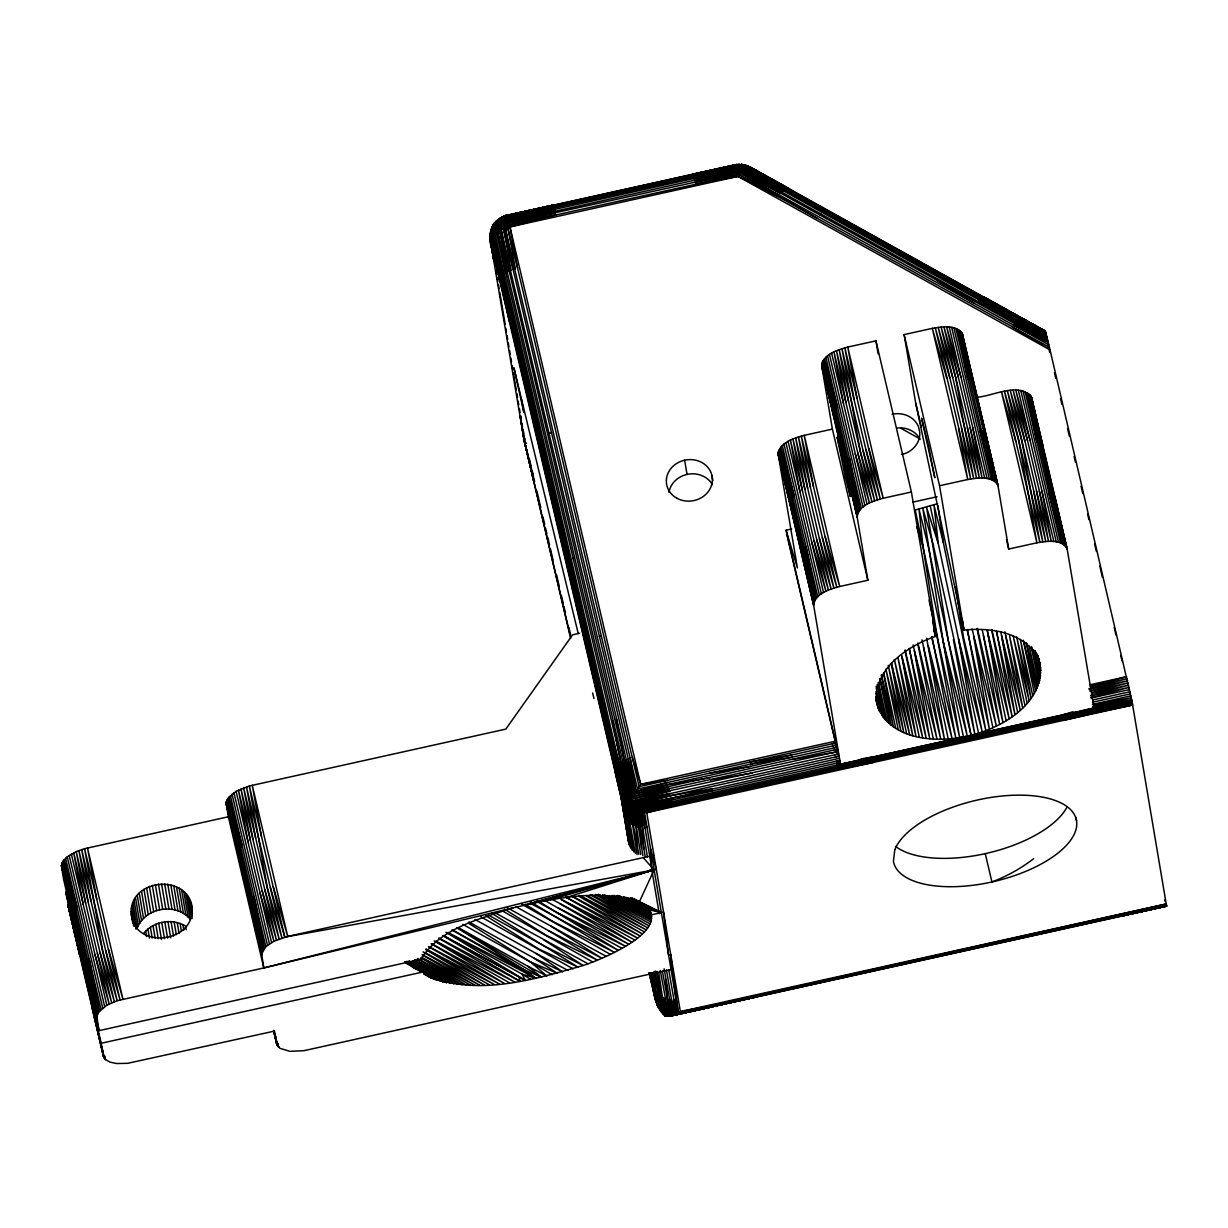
<?xml version="1.0" encoding="UTF-8"?>
<svg xmlns="http://www.w3.org/2000/svg" width="1228" height="1228" viewBox="0 0 1228 1228"><rect width="100%" height="100%" fill="white"/><g stroke="black" fill="none" stroke-linecap="round" stroke-linejoin="round"><path stroke-width="1.5" d="M614.691 770.156L621.568 799.367L633.372 806.827L836.161 761.191L839.676 760.685L840.505 764.246L963.473 736.938C999.592 730.491 1049.572 702.37 1038.781 658.929M630.117 846.952L622.135 800.211L490.586 239.015L491.185 230.296L491.845 228.193L493.349 227.594L503.526 228.853L635.935 791.569L629.365 803.757L637.117 854.565M837.02 747.284L635.935 791.569L640.709 784.308L509.528 225.016L504.37 221.454L497.985 220.257L492.489 227.855L490.448 241.087L524.064 440.008L570.667 638.483M491.845 228.193L490.049 235.484L490.448 241.087L621.568 799.367L629.319 845.156M650.686 973.083C653.618 987.496 653.004 1005.502 665.254 1016.078L668.769 1016.277L711.165 1007.021L1166.585 906.157L1131.986 701.173L1049.433 347.355L778.122 196.603L738.013 176.418L509.973 226.934C505.322 226.382 494.055 219.137 492.919 227.241L491.983 227.978C493.318 218.062 505.445 222.099 509.973 226.934L517.587 268.18L639.082 786.672L836.022 742.955M503.28 216.65L734.973 164.798L742.173 165.135L735.096 165.043L505.046 215.806L497.325 220.288L494.147 225.507M634.937 899.51C685.761 924.53 604.253 958.746 583.085 965.5C533.106 979.867 474.775 997.382 424.934 974.51M570.283 635.674L524.064 440.008L520.242 416.277L523.88 438.995L533.873 481.637L524.064 440.008L523.235 430.307M1045.366 332.681L1045.197 331.053L984.887 297.805M534.656 481.606L524.356 440.975L524.402 437.736L525.093 439.302M191.691 906.571C196.956 942.567 134.727 950.733 131.304 914.2C128.111 877.59 191.169 872.755 192.305 910.178M1048.835 344.899L1046.241 334.43L746.332 167.699L737.675 166.471L554.166 207.363L507.978 218.753L503.127 222.851L499.627 230.542L497.601 231.555C481.959 229.083 494.608 252.676 493.487 259.2L489.987 237.065C488.13 224.632 503.388 231.877 509.973 226.934L556.054 214.915L739.256 174.729L779.396 194.991L1013.407 325.113L1048.835 344.899L1049.433 347.355M632.359 850.405L623.87 801.715L615.888 766.871L491.63 236.835L494.224 225.553L501.27 217.602L504.601 217.924L508.315 220.073L509.267 224.171L506.75 227.717C501.807 226.013 490.847 222.084 491.062 231.017L490.11 235.024L493.149 253.244L489.957 237.296L491.123 236.728L502.006 276.546L616.748 765.735L625.006 802.345L633.755 851.848M631.131 848.732L622.918 800.994L490.985 237.94C494.347 229.467 496.066 217.893 506.949 215.314L553.429 205.015L504.125 216.113L553.536 205.245M553.705 205.736L507.057 215.56C500.088 218.461 494.423 225.86 494.316 233.873L493.549 234.625L617.822 764.63L626.311 802.912L635.352 853.214M740.008 165.074L738.289 164.905L736.723 171.045L738.013 176.418L1050.032 349.919L1012.133 326.725M493.994 224.785L494.976 222.59M513.12 907.814C480.486 918.759 439.992 927.892 420.989 959.314L99.054 1030.63L96.858 1016.646L98.486 1012.332L106.805 1005.21L117.151 1000.713L263.82 967.94L513.12 907.814C554.549 898.328 600.385 887.798 641.584 903.209M741.574 164.368L739.747 166.532L737.567 174.499L695.063 182.189L507.578 223.112L504.14 228.577M490.049 235.484C498.844 233.642 496.879 218.63 507.425 216.727L735.465 166.21L736.693 164.445L737.859 165.243M554.166 207.363L507.686 217.648L501.561 222.345L497.601 231.555L505.813 273.261M523.727 438.012L534.364 482.558M746.532 166.64C742.541 160.561 739.67 171.429 739.256 174.729L738.013 176.418L695.509 184.031M490.786 230.664L490.647 231.601M491.062 231.017L492.704 226.198M185.858 893.846L190.125 919.112C175.896 902.166 144.827 907.523 137.152 928.307L132.885 903.04M639.251 902.089L634.308 899.326L639.251 902.089L654.11 869.9L656.351 869.516L650.548 848.824L644.5 812.122L633.372 806.827L640.694 854.488M748.481 167.361L750.431 167.653L745.335 165.396L739.256 174.729L778.122 196.603M497.094 220.549L495.575 223.88M492.014 227.287L493.748 224.325M491.983 227.978L492.904 226.32M538.754 441.85L539.399 440.729M501.899 218.369L502.544 217.402L500.702 218.154M492.996 225.538C491.86 222.529 512.705 210.679 504.447 216.88L506.918 215.959L505.245 216.113M1038.182 658.853L1035.925 654.447L1036.585 653.664L1040.254 665.852M494.47 223.174L496.373 221.009M497.325 220.288L501.27 217.602M743.124 164.844L747.468 166.179L787.255 188.513L748.159 165.995L741.927 171.06L736.907 170.37L734.912 164.782L739.655 164.567M143.676 933.357C153.439 921.23 172.273 917.961 185.551 926.081L186.165 929.688M501.392 217.417L736.063 165.089M819.659 215.207L820.887 213.902M568.932 561.902L570.007 560.797M579.647 633.249L572.601 634.815L505.813 729.11L249.33 785.997L236.114 791.354L227.794 798.476L226.167 802.79L228.362 816.774L84.578 848.701L76.228 851.618L67.279 856.806L63.042 861.181L61.4 865.494L63.61 879.478L99.054 1030.63M937.578 503.68L915.213 510.019L963.473 736.938C933.034 742.894 888.274 739.041 877.114 704.488C871.68 669.935 907.139 645.974 935.782 636.319L911.391 491.998L875.948 340.847L847.765 347.079C837.941 349.903 822.944 353.91 821.732 365.959L832.4 429.109L867.858 580.261L839.691 586.493C829.852 589.317 814.855 593.324 813.657 605.373L840.505 764.246M265.801 946.681L261.61 953.956L263.82 967.94L654.11 869.9L643.242 857.635L287.72 936.427L273.921 941.247L265.801 946.681L230.357 795.529M832.4 429.109L804.233 435.341C794.409 438.166 779.412 442.172 778.199 454.222L797.402 567.889L786.089 530.204L791.676 528.961M911.391 491.998L883.224 498.23C873.384 501.055 858.387 505.061 857.19 517.111L867.858 580.261M490.141 239.383L490.11 237.111L509.513 321.721M495.82 221.639L500.579 218.722L508.684 221.562L738.611 170.431M507.578 223.112L508.76 222.053M505.736 220.226L737.138 168.881L744.137 169.357L784.231 190.14M656.857 971.333L661.063 996.246L665.254 1016.078L665.898 1015.556M608.259 723.86L619.096 763.524L632.036 824.433L628.552 803.572L494.807 233.55L497.601 231.555L631.699 798.998L838.509 754.007M496.603 222.145L498.092 221.086M659.252 913.816L651.577 868.426L650.548 848.824L678.424 1012.9L680.358 1011.596L1166.324 903.946L678.424 1012.9L670.626 1016.032L668.769 1016.277L660.296 970.504M572.755 558.633L574.397 557.604M740.284 170.661L1014.666 323.655L1047.76 340.417L781.883 192.213L741.743 171.736L695.063 182.189M499.596 218.415L503.112 216.588M1023.891 319.495L749.755 166.808L746.332 167.699L742.28 165.933L735.25 165.519M651.531 866.876L642.229 811.386L837.527 768.068L872.893 761.437L1063.064 719.316L1132.707 705.025L646.742 812.675L644.5 812.122L872.893 761.437L877.621 759.058L963.796 741.313L963.55 740.008L1132.277 702.646L1062.542 716.553L639.957 810.465L647.432 857.159M743.232 168.374L1017.106 321.214L1046.824 336.672L745.258 168.436L737.399 167.576L505.875 218.446M549.453 433.438L551.495 432.624M599.31 636.457L601.444 635.72M566.354 897.53L651.93 870.422L523.742 905.113M735.096 165.043L739.302 164.306M1072.98 711.733L1062.22 714.972L637.7 809.405L645.084 856.223M505.199 216.619L507.21 216.036L507.978 218.753M1063.248 720.406L1132.508 703.936L1086.519 712.915L1063.064 719.316L1062.542 716.553L1085.905 709.784L1131.663 699.53L1092.92 706.622M550.558 899.725L651.93 870.422L529.099 903.869M836.514 745.089L667.909 782.42L635.935 791.569L630.117 758.014L504.785 227.057M837.956 751.536L633.034 796.542L499.627 230.542L498.031 229.529M834.794 754.821L838.448 753.762M835.286 757.031L838.924 755.987M500.349 227.809L634.446 794.055L837.465 749.295M833.305 748.098L836.959 747.054M1062.819 718.027L1086.243 711.426L1131.986 701.173L1062.22 714.972L1062.542 716.553M832.814 745.887L836.468 744.874M539.844 901.644L651.93 870.422L534.472 902.718M832.323 743.754L835.976 742.74M1091.047 697.688L1129.1 687.373L1090.633 695.815M668.907 786.856L633.034 796.542L625.942 759.579M1091.861 692.73L1128.118 682.952L1091.462 690.934M1090.556 695.462L1128.609 685.163L1091.968 693.175M1089.558 690.996L1127.626 680.788L1089.129 689.138M1089.052 688.801L1127.15 678.685L1090.479 686.621M669.413 789.113L631.699 798.998L616.379 718.81M1090.387 686.206L1126.675 676.659L1090.111 684.748M508.3 225.246L555.609 213.073M672.867 805.89L646.742 812.675L680.358 1011.596L711.089 1005.625M643.242 857.635L653.941 855.302M505.046 215.806L506.949 215.314M509.098 223.22L555.209 211.385M669.889 791.339L630.486 801.408L495.989 231.585M508.684 221.562L554.826 209.85M554.473 208.514L508.315 220.073L504.785 223.511L501.531 229.667L509.267 271.281M638.79 854.243L629.365 803.757L670.365 793.549L839.016 756.202M712.486 788.591L670.826 795.683L631.315 805.353L633.924 825.492L630.332 804.57L839 758.413M840.259 762.312L635.505 808.193L642.889 855.716M918.222 750.738L872.893 761.437L872.064 757.047L860.843 758.965M668.753 970.074L676.474 1013.99L1166.462 904.836L1120.918 914.829M538.555 209.205L551.541 206.15M665.254 1016.078L670.703 1014.819L665.254 1016.078L658.822 972.837M692.991 174.361L736.355 164.644M616.456 895.826L651.7 914.768L663.55 912.143L668.523 955.154L670.749 954.77L675.999 999.408L676.474 1013.99M668.799 1015.863L677.948 1013.791L668.799 1015.894M681.617 1012.962L688.923 1011.304M692.592 1010.46L699.914 1008.802M756.586 996.706L672.545 1015.571L664.102 968.769M837.527 768.068L963.55 740.008M1121.057 916.241L1166.6 905.942L668.769 1016.277L666.006 980.021M836.161 761.191L839.86 760.378M1092.874 706.346L1131.31 697.75L1093.242 704.626M703.828 172.38L711.15 170.738M714.819 169.924L722.141 168.297M725.794 167.484L733.116 165.857L692.807 174.345M1035.925 654.447L1035.143 650.748L1035.925 654.447C1020.606 631.438 989.384 627.508 963.965 630.087L915.704 403.152L904.115 334.599L932.282 328.367C941.922 326.848 957.456 323.992 962.583 334.753L998.042 485.904L1008.71 549.054L1036.892 542.807C1046.517 541.287 1062.051 538.447 1067.193 549.192L1094.041 708.08L971.056 735.265L948.292 640.617L928.03 545.339L919.02 509.236L922.965 546.491L938.177 643.011L955.845 738.166L931.607 636.871M976.782 397.12C990.981 397.151 1020.698 380.342 1031.735 398.041L1043.232 447.284M845.156 476.587L850.313 496.526L843.989 464.46L837.112 437.107L845.156 476.587L848.794 475.789M962.598 620.831L963.965 630.087L939.558 485.751L967.741 479.519C977.365 477.953 991.057 475.528 997.658 484.615L961.524 332.266L996 482.297L959.283 330.148L969.644 379.698L993.206 480.424L979.637 429.309L955.952 328.521M912.849 502.114L937.087 496.741M632.328 757.384L640.709 784.308L835.362 741.19L786.089 530.204M1092.736 699.991L1130.052 691.732M1093.12 702.109L1130.497 693.835M1092.475 704.411L1130.911 695.846M673.159 968.969L303.976 1050.677L289.962 1051.352L279.923 1048.313L277.006 1044.997L274.489 1031.075L127.727 1063.31L116.66 1063.54L109.952 1062.128L105.362 1059.488L103.321 1055.896L101.187 1043.263L423.123 971.947L429.861 977.258M714.635 1005.486L722.125 1003.829M725.855 1002.984L733.346 1001.327M737.092 1000.498L770.77 993.038M813.811 983.505L821.302 981.847M825.047 981.019L832.523 979.361M853.122 974.802L860.598 973.144M864.343 972.315L871.834 970.657M875.564 969.828L883.055 968.171M886.8 967.342L920.478 959.882M974.756 947.847L982.231 946.189M985.977 945.36L993.467 943.703M997.213 942.874L1004.688 941.216M1008.434 940.387L1032.763 934.999M1036.509 934.17L1044 932.512M1047.73 931.684L1064.584 927.954M662.399 971.164L670.626 1016.032L711.227 1007.037L672.545 1015.571L671.486 999.546L666.497 970.043M506.872 215.514L553.352 205.245L508.776 215.529L551.541 206.12M1091.124 698.041L1129.576 689.568M1121.01 915.535L1166.554 905.496L1029.847 934.999M667.971 1015.802L671.701 1014.973M1120.995 916.241L1166.585 906.157L1166.047 904.729M901.459 454.406L904.33 453.777A23.086 20.692 -9.6 0 0 919.741 432.164L918.529 426.899A23.086 20.692 -9.6 0 0 892.127 414.25M667.909 782.42L637.486 789.097L630.117 758.014M838.018 751.766L792.582 759.457M692.807 174.115L733.085 165.396M509.528 225.016L556.054 214.915M833.812 750.323L837.511 749.525M756.77 996.936L674.51 1014.896L671.486 999.546M1120.888 915.996L1166.523 906.141M681.663 1013.115L711.058 1006.791M696.291 1009.431L699.945 1008.649M756.77 996.706L674.51 1014.896L673.742 999.577M1135.347 912.435L1166.416 905.896M703.859 172.549L711.196 171.03M693.62 176.479L736.017 168.236L737.138 168.881M619.096 763.524L629.365 803.757L670.826 795.683M837.772 769.357L873.093 762.527M693.927 177.615L736.355 169.556M736.693 164.445L734.912 164.997L737.445 164.736M694.265 178.966L736.723 171.045L738.243 172.089M671.655 799.658L633.372 806.827L638.038 827.012M694.649 180.501L737.138 172.703L737.89 173.885L740.515 173.163L780.655 193.517M672.023 801.47L635.505 808.193L640.218 827.488L641.63 848.256M837.25 766.594L872.663 760.147L874.29 760.746M672.345 803.112L637.7 809.405L642.459 827.733L643.81 848.717M236.114 791.354L259.814 892.096L273.921 941.247L250.389 840.428L240.995 788.913L264.787 889.609L279.124 938.975L255.685 838.125L246.46 786.856L270.36 887.537L284.789 937.148L654.11 869.9L649.597 870.038M672.622 804.601L639.957 810.465L644.715 827.764M836.928 764.937L872.371 758.612M712.885 790.525L631.315 805.353L635.935 826.352L637.516 846.721M836.56 763.125L840.29 762.496M749.863 762.02L791.584 755.02M750.354 764.154L792.091 757.231M709.139 773.287L750.861 766.364M710.137 777.723L668.4 784.615L634.446 794.055L627.984 758.75M710.628 779.98L752.35 773.087M640.709 784.308L667.418 780.287M735.603 166.64L737.675 166.471M1046.241 334.43L1045.918 333.233L1020.345 318.973L747.315 167.161L744.383 166.455M738.611 164.475L741.881 164.629M506.028 215.714L507.21 216.036M741.236 164.337L743.815 164.675M740.883 164.537L744.091 164.936M740.515 164.982L748.236 166.839M632.174 898.006L661.339 912.573L649.735 909.917L628.015 897.837M743.493 164.644L746.256 165.473M744.321 165.427L746.424 165.949M735.726 167.131L737.399 167.576M630.087 898.343L648.584 908.428L661.339 912.573L633.94 899.234M747.468 166.179L788.084 188.406L749.755 166.808M745.703 165.197L1022.095 318.543L1045.442 331.606L1045.918 333.233M632.159 898.727L647.187 907.016L661.339 912.573M462.895 924.423L530.573 962.061L557.497 973.343L533.351 957.794L468.973 921.998M443.247 935.567L525.384 980.389L522.053 974.096L447.775 932.773M458.428 927.662L527.764 966.206L541.502 977.227L524.924 970.227L452.288 929.826M533.351 957.794L562.746 971.901L536.068 953.435L474.99 919.465M536.82 901.398L556.637 912.419L625.466 946.281L545.109 900.646M1013.407 325.113L1048.282 342.581L1014.666 323.655M551.602 899.08L631.913 942.152L561.242 899.449L637.516 938.008L565.801 897.238M506.35 216.957L507.686 217.648M742.602 169.633L783.096 191.092M558.326 907.999L628.782 944.225L559.861 903.67M527.764 966.206L546.859 975.999L530.573 962.061L468.267 923.057M579.723 895.504L646.081 929.811L586.616 896.118M507.287 907.722L548.563 930.67L601.812 958.239L550.758 926.05L516.098 906.771M436.001 941.247L514.747 982.078L438.734 938.33M426.07 949.137L494.101 984.349L428.572 946.696M448.066 932.528L536.129 978.363L522.053 974.096L530.757 979.422M421.465 957.38L474.898 985.132L422.217 954.954M565.832 897.115L640.003 935.936L571.665 896.118M412.746 960.741L457.798 984.365L414.895 959.943M1018.242 320.262L1046.425 335.121L1019.332 319.526L1046.072 333.801L982.262 296.961M598.282 894.245L650.871 921.967L602.748 894.813M406.361 963.074L423.123 971.947L404.687 961.693L423.123 971.947L406.314 962.721M587.03 895.58L647.632 927.8L590.269 894.69M428.726 946.496L499.167 983.92L431.274 943.841M422.386 954.709L479.534 985.086L423.046 951.853M536.068 953.435L567.95 970.396M438.933 938.069L520.058 981.279L519.183 977.795M415.018 959.697L461.835 984.702L418.901 959.621M406.729 962.491L443.369 982.093L406.913 961.509M776.725 182.834L785.168 187.377M604.667 894.905L651.454 920.094L608.858 895.749M571.895 895.903L642.259 933.879L579.002 896.256M406.913 961.34L446.7 982.799L408.863 960.987L450.216 983.413L412.593 961.186M1032.334 324.852L1029.095 323.01L1043.585 330.7M1020.345 318.973L1045.78 332.727L777.217 182.849M495.959 913.264L587.936 963.765M789.389 188.836L750.83 167.622L789.88 189.358M592.326 894.997L648.952 925.82L595.319 894.398M424.842 952.544L484.277 984.933L425.778 949.551M619.434 895.719L651.3 913.095L623.164 897.161M550.758 926.05L606.156 956.32M443.385 935.552L525.384 980.389L445.948 932.252M431.427 943.641L504.294 983.398L434.159 940.863M417.382 958.408L466.041 984.948L421.081 957.963M1043.554 330.639L1025.534 320.416L1045.442 331.606M611.544 896.21L651.776 918.268L612.235 895.427M537.219 900.385L556.637 912.419L621.967 948.338M406.437 963.397L437.321 980.42L406.514 962.691M413.207 967.679L416.507 969.491M424.734 974.019L434.62 979.453L424.719 973.85M851.94 224.663L855.302 226.52M858.648 228.362L868.703 233.919M872.049 235.761L882.103 241.302M892.157 246.843L902.212 252.4L892.188 246.797M983.797 296.946L1045.35 331.36M623.839 896.701L650.64 911.468L625.804 897.361M561.242 899.449L634.815 940.08M423.767 973.773L432.133 978.394L424.074 973.896M1022.801 318.635L1045.228 331.084L984.411 297.268M1029.079 322.918L1032.318 324.714M1035.542 326.494L1045.243 331.882M851.603 224.801L854.949 226.658M940.111 273.89L943.442 275.747M960.142 285.003L963.473 286.861M1028.603 322.979L1031.934 324.837M1041.958 330.393L1045.289 332.251L1035.572 326.694M630.593 898.251L633.94 900.109M617.53 895.365L620.846 897.207M597.345 894.613L650.026 923.87M579.386 895.872L644.286 931.837M1025.518 320.401L1045.181 331.345M790.233 190.094L805.276 198.46M810.28 201.254L813.627 203.111M816.973 204.969L826.997 210.556M830.343 212.413L840.366 217.985M843.713 219.843L847.059 221.7M850.405 223.557L868.795 233.781M872.126 235.653L882.164 241.225M907.231 255.163L915.351 259.691M918.605 261.487L921.86 263.299M925.114 265.11L946.235 276.853M959.513 284.236L949.551 278.695L959.436 284.236M969.475 289.777L979.422 295.319M982.753 297.161L992.7 302.702M996.031 304.544L999.346 306.386M1002.662 308.228L1012.624 313.769M1015.94 315.611L1024.244 320.232M751.198 168.328L760.946 173.762M764.2 175.589L773.962 181.023M901.152 428.418L919.526 438.626M613.939 895.396L651.868 916.487M530.051 903.148L618.267 950.365L556.637 912.419M521.486 904.023L610.362 954.371M501.669 910.501L592.694 961.969M488.498 915.075L541.318 944.455L583.085 965.5L543.835 939.88M480.946 916.84L573.077 968.831M412.654 960.956L453.915 983.935M406.775 962.691L440.253 981.295M1045.642 332.297L1021.266 318.651L1045.535 331.913L1022.095 318.543M969.352 289.777L979.253 295.319M982.553 297.161L985.854 299.003M989.154 300.86L992.47 302.702M995.77 304.544L999.07 306.401M1002.37 308.243L1012.271 313.785M1015.571 315.627L1018.887 317.469M1028.788 323.01L1032.088 324.852M1035.388 326.709L1045.289 332.251M742.955 170.462L781.883 192.213M634.016 899.218L645.544 905.665M633.924 899.587L647.187 907.016M630.271 898.205L648.584 908.428M425.932 949.336L489.143 984.687M421.265 957.656L470.401 985.086M1023.4 318.958L1045.166 331.176M618.651 896.179L651.7 914.768M435.986 941.584L509.497 982.784M411.518 966.405L414.818 968.263M418.119 970.135L421.419 971.993M452.226 930.072L536.129 978.363L524.924 970.227L456.57 927.6M530.573 962.061L552.186 974.71M458.244 928.107L541.502 977.227M443.154 935.859L520.058 981.279M979.253 298.573L1047.269 338.452L1015.894 322.35L978.102 299.525M548.563 930.67L597.315 960.127L546.245 935.291L504.478 909.104M936.657 280.276L974.403 303.423M817.127 218.292L739.747 172.288M530.573 901.843L614.399 952.375L552.846 921.46L525.43 904.376M491.645 913.279L578.127 967.188L538.739 948.983L485.904 915.812M743.83 167.315L745.258 168.436M525.599 442.709L526.551 443.461M71.654 918.252L65.744 892.111L101.187 1043.263M490.509 236.927L501.147 277.666L510.08 319.556M978.056 405.9L978.409 406.821M524.279 439.256L524.863 441.88L523.88 438.995M933.894 630.977L935.782 636.319L932.589 621.322M491.983 234.226L503.081 275.425M916.61 526.797L922.965 546.491M507.471 226.428L517.587 268.18M642.229 811.386L646.972 827.595M1024.735 440.606L1010.245 390.351L1021.85 440.745L1039.84 542.223L1015.878 441.512L1001.434 391.655L1036.892 542.807L1018.887 441.052L1007.344 390.642L1021.85 440.745L1045.703 541.502L1036.539 490.985L1013.085 390.212L1027.514 440.606L1051.26 541.379L1041.973 491.169L1018.396 390.397M949.735 377.763L935.245 327.784L970.688 478.935L961.555 428.142L938.192 327.339L952.698 377.457L976.552 478.199L967.403 427.682L943.933 326.909L958.362 377.318L982.108 478.091L972.822 427.866L949.244 327.108M946.727 378.224L932.282 328.367L967.741 479.519L958.546 428.603M868.795 448.481L883.224 498.23L847.765 347.079L856.975 398.102L880.292 498.952L865.863 449.341L841.963 348.66L860.291 451.413L871.941 501.868L857.712 452.61L833.965 351.899L843.498 403.521L867.075 504.309M863.008 450.323L874.628 500.778L860.291 451.413L848.471 401.034L839.169 349.627L863.008 450.323L877.406 499.811L865.863 449.341M825.262 536.743L839.691 586.493L804.233 435.341L813.443 486.365L836.759 587.214L822.33 537.603L798.43 436.922L807.656 488.191L831.08 589.041L816.743 539.675L792.966 438.979L802.36 490.494L825.891 591.313L811.769 542.162L788.084 441.42M819.475 538.585L833.873 588.074L822.33 537.603M273.291 886.677L287.72 936.427L252.262 785.275L261.472 836.299L284.789 937.148M108.525 949.382L122.953 999.131L87.51 847.98L96.705 899.003L120.022 999.853L105.593 950.242L81.693 849.561L90.933 900.83L114.357 1001.68L100.021 952.314L76.228 851.618L85.622 903.133L109.154 1003.951L95.047 954.801L71.362 854.059M814.179 540.873L828.409 590.131L816.743 539.675M262.209 890.807L276.438 940.065L264.787 889.609M97.442 953.511L111.687 1002.769L100.021 952.314M855.317 453.899L869.424 503.05L857.712 452.61M1030.154 440.775L1015.802 390.228L1027.514 440.606M961.002 377.487L946.65 326.94L958.362 377.318M837.634 407.757L824.433 358.806L859.892 509.958L849.454 458.136L825.861 357.333M794.102 496.02L780.901 447.069L816.359 598.22L805.921 546.399L782.328 445.595M242.131 845.954L228.93 797.003L264.388 948.154L253.95 896.348M77.379 908.659L64.178 859.707L99.621 1010.859L89.183 959.053L65.591 858.234M1025.104 391.809L1048.789 492.597L1062.358 543.728L1026.9 392.576L1036.969 442.218M836.207 409.246L823.297 360.28L858.756 511.431L848.026 459.64M792.674 497.509L779.765 448.542L815.223 599.694L804.478 547.888M240.703 847.443L227.794 798.476L263.252 949.628L252.523 897.837M75.936 910.148L63.042 861.181L98.486 1012.332L87.756 960.542M1050.6 493.364L1063.893 544.603L1028.435 393.451L1038.781 442.986M981.448 430.076L994.741 481.299L982.999 430.982M979.453 410.474L979.898 412.255M616.748 765.735L626.311 802.912L628.69 821.824M835.055 410.751L822.453 361.738L857.911 512.905L846.875 461.129M617.822 764.63L627.769 803.373L630.286 823.205M615.888 766.871L625.006 802.345L627.262 820.273M615.259 767.991L623.87 801.715L626.05 818.6M239.552 848.947L226.95 799.95L262.393 951.101L251.372 899.326M930.271 506.212L938.238 543.344L933.955 505L943.334 542.5L982.216 731.934L958.5 638.606L974.817 734.252L933.126 544.28L922.796 508.331L943.227 641.753L967.265 736.155L948.292 640.617L926.557 507.333L938.238 543.344L978.532 733.147M898.297 729.908L885.848 669.076L900.968 731.274L888.289 665.33L903.762 732.548L891.375 663.366L909.687 734.774L894.383 659.574L912.803 735.726L897.96 657.686L916.027 736.554L901.766 655.813L922.735 737.905L904.975 650.272M1052.15 494.27L1065.152 545.6L1029.709 394.449L1040.331 443.891M986.99 629.703L1009.17 718.764L991.579 629.58M933.925 628.951L935.782 636.319L934.078 628.874M834.211 412.24L821.9 363.196L857.359 514.348L846.031 462.618M651.239 978.179L649.842 972.607L651.531 979.898M657.318 1002.309L658.715 1007.881L653.05 972.822M73.956 913.141L61.646 864.098L97.089 1015.249L74.801 911.652L62.183 862.655L97.641 1013.806L86.62 962.031M1164.789 899.894L1165.157 901.383M490.586 239.015L509.681 320.646M649.551 973.528L657.456 1005.41L652.114 972.898M73.926 927.432L76.643 938.453M1023.83 642.06L1035.772 690.95L1026.378 643.058M833.689 413.713L821.67 364.593L857.113 515.745L845.509 464.092M73.419 914.614L61.4 865.494L96.92 1018.012L85.024 966.421M521.501 399.499L523.819 412.362L513.918 367.801L578.219 633.556M592.633 693.006L593.984 698.578M1041.605 444.92L1030.676 395.554L1066.81 547.918L1055.052 497.662M961.555 428.142L973.635 478.49L955.584 377.303L941.093 327.047L952.698 377.457M856.975 398.102L844.833 347.8L854.043 398.962M813.443 486.365L801.301 436.063L810.511 487.224M261.472 836.299L249.33 785.997L267.504 888.519L281.903 938.008L270.36 887.537M96.705 899.003L84.578 848.701L102.753 951.224L117.151 1000.713L105.593 950.242M1031.551 646.88L1039.655 680.772L1033.562 650.011M915.704 403.152L921.445 427.267M848.471 401.034L836.498 350.717L845.892 402.231M833.474 415.141L821.732 365.959L857.19 517.111L845.294 465.519M880 678.7L891.114 725.211L881.305 674.909M807.656 488.191L795.637 437.889L804.939 489.297M789.942 503.403L778.199 454.222L813.657 605.373L778.122 452.856L813.826 602.61L791.523 499.013L778.92 450.001L814.364 601.152L803.342 549.392M255.685 838.125L243.666 787.823L252.968 839.231M237.971 853.337L226.228 804.156L261.687 955.307L226.397 801.393L238.708 850.436L261.61 953.956L226.167 802.79L261.856 952.544L250.527 900.815M90.933 900.83L78.899 850.528L88.201 901.935M1036.539 490.985L1048.528 541.364L1039.333 491M967.403 427.682L979.376 478.06L970.181 427.697M802.36 490.494L790.433 440.161L799.965 491.768M250.389 840.428L238.462 790.095L247.995 841.717M85.622 903.133L73.711 852.8L83.228 904.422M1047.914 344.853L1049.664 352.282M1054.453 372.744L1055.758 378.316M1060.562 398.778L1061.867 404.35M1067.531 428.526L1069.281 435.971M1074.086 456.417L1075.39 462.004M1081.054 486.165L1082.804 493.61M1087.594 514.071L1088.914 519.644M1094.578 543.82L1096.328 551.249M1099.812 566.123L1102.422 577.283M1114.21 627.493L1115.945 634.937M1120.75 655.384L1122.054 660.956M1067.193 549.192L1031.366 396.767L1053.424 495.298L1066.134 546.706L1054.391 496.434M1023.077 391.195L1058.521 542.346M1020.836 390.734L1056.28 541.886M1041.973 491.169L1053.854 541.548M998.042 485.904L962.215 333.463L984.273 431.995L996.982 483.418L985.24 433.131M1075.713 817.111L1076.542 820.642M972.453 381.616L960.557 331.146L971.179 380.588M969.644 379.698L957.748 329.273L967.817 378.915M1006.53 539.721L1008.71 549.054M953.926 327.907L989.384 479.058M951.685 327.431L987.128 478.582M972.822 427.866L984.702 478.26M1004.842 631.775L1022.709 708.003L1009.554 635.858L1025.027 705.67M904.115 334.599L939.558 485.751M985.27 853.629L991.917 881.98A96.582 55.705 -25.4 0 0 1033.746 858.602M831.617 353.157L843.498 403.521M829.468 354.508L864.926 505.66M827.534 355.905L862.992 507.057M849.454 458.136L861.304 508.484M876.178 686.237L883.561 717.751L877.314 686.222M785.935 442.771L821.379 593.922M784.001 444.168L819.46 595.319M805.921 546.399L817.771 596.747M837.941 753.255L786.856 534.748M536.851 490.878L540.796 507.686M542.976 517.019L544.725 524.494M545.6 528.224L546.92 533.827M547.795 537.557L549.545 545.032M550.42 548.762L553.045 559.968M556.56 574.904L559.185 586.109M561.38 595.442L563.13 602.917M564.005 606.647L565.31 612.25M568.825 627.186L570.575 634.661M233.965 792.705L269.423 943.856M232.031 794.102L267.489 945.253M228.362 816.774L263.82 967.94M277.804 1043.708L278.664 1047.315L277.881 1043.646M274.704 1033.577L277.681 1046.195L274.857 1033.408M273.614 1030.568L277.006 1044.997L273.675 1030.399M69.198 855.409L104.656 1006.561M67.279 856.806L102.722 1007.958M89.183 959.053L101.049 1009.385M80.68 957.518L104.38 1058.382L101.955 1047.423M1048.789 492.597L1060.562 542.976M1037.752 655.598L1040.592 668.278L1037.875 655.859M979.637 429.309L991.41 479.672M811.769 542.162L823.543 592.571M612.649 720.667L620.57 762.465L629.918 802.59L670.365 793.549L630.486 801.408L622.212 761.437M492.489 235.73L502.006 276.546M529.483 459.364L531.217 466.763M532.077 470.462L533.366 476.019M651.393 972.868L656.381 1002.831L649.029 972.607L655.491 1000.145L651.024 973.543M259.814 892.096L271.572 942.505M273.644 1030.952L276.622 1043.708M95.047 954.801L106.805 1005.21M68.937 907.231L80.234 955.645L68.246 906.034L80.004 956.274L67.878 904.744L103.705 1057.185L92.484 1007.896M91.824 1006.668L103.321 1055.896M1026.501 643.011L1037 688.417L1029.125 645.943L1038.059 685.869M652.375 983.551L657.456 1005.41L652.053 972.898M1037.445 656.305L1040.761 670.718L1037.783 656.12M657.886 1004.243L658.715 1007.881L655.077 990.413M1015.878 441.512L1004.397 391.072L1018.887 441.052L1042.787 541.794L1033.654 491.139M921.936 639.819L944.455 739.149L926.726 638.299M881.489 674.878L893.37 726.869L883.531 672.944M1033.838 650.241L1040.193 678.24L1035.066 651.285M877.206 684.395L885.219 719.731L878.25 682.507M984.165 430.214L984.841 433.254M982.246 629.964L1002.938 722.571L987.251 629.703M85.239 964.993L96.858 1016.646M876.193 698.41L878.588 709.124L876.024 696.644M1032.809 695.969L1020.361 639.45L1031.09 698.456L1016.723 636.918L1029.217 700.896L1013.254 636.334L1027.191 703.306M876.362 696.89L879.586 711.38L876.04 693.283M605.696 727.222L622.918 800.994L625.021 816.82M883.715 672.913L895.765 728.434M878.527 682.507L887.03 721.634M1035.311 651.531L1040.561 675.707M901.766 655.813L919.342 737.291M891.436 663.35L906.663 733.715M875.994 691.61L880.737 713.56M1037.844 655.537L1039.732 663.473L1038.949 659.743M948.231 738.934L928.307 645.774L952.038 738.611L932.006 636.779M933.357 739.056L913.141 644.915M1000.728 631.545L1017.674 712.486M996.445 631.438L1014.957 714.65L1001.526 635.275L1020.253 710.275L1005.64 635.505M977.012 628.475L996.338 726.055L972.069 628.966M967.065 629.58L989.415 729.186L973.666 636.442L992.915 727.667M929.028 600.047L959.651 737.614L943.227 641.753M917.669 643.257L937.01 739.195L914.338 650.518L929.75 738.78L909.165 648.491M876.331 700.758L877.114 704.488L875.994 698.947M620.57 762.465L629.365 803.757M654.002 971.609L661.708 1012.348L655.261 971.041M656.305 992.086L660.142 1010.199L657.717 993.636M1037.86 655.552L1039.041 661.14M988.172 635.321L1006.1 720.698M876.285 699.822L877.774 706.837M1037.276 656.581L1040.745 673.205M876.301 688.033L882.072 715.694M1031.397 646.987L1038.934 683.321M1023.323 640.279L1034.375 693.467M879.755 678.716L888.995 723.461M491.231 240.412L491.967 244.019M491.139 234.441L491.63 236.835M651.285 972.837L656.381 1002.831M1036.585 653.664L1037.138 656.627M499.627 230.542L507.471 272.232M923.533 647.279L940.725 739.225L917.961 643.272M953.389 639.558L971.056 735.265M505.629 228.116L513.243 269.561M503.526 228.853L511.201 270.375M983.444 635.567L999.684 724.366L977.396 628.444M507.778 227.472L515.376 268.825M493.349 257.143L490.11 239.092L499.949 280.951L490.31 239.291M664.333 1015.218L661.063 996.246L663.427 1014.313L659.313 995.018L657.809 976.981M520.657 416L521.271 419.592M521.885 423.184L522.499 426.761M523.128 430.353L523.742 433.944M1045.627 334.262L1046.164 337.408M1031.735 398.041L1033.945 411.088M962.583 334.753L965.101 349.612M875.948 340.847L878.127 353.817M711.902 475.374L712.808 480.701M684.641 460.208L687.035 474.422M621.184 798.461L628.306 840.627M493.779 256.944L495.36 266.307M495.989 270.053L496.619 273.798M497.263 277.543L497.893 281.273M498.522 285.019L499.151 288.764M499.796 292.51L505.168 324.346M505.798 328.091L506.427 331.836M507.072 335.566L507.701 339.312M508.331 343.057L508.96 346.803M509.605 350.548L510.234 354.293M510.863 358.039L511.493 361.784M512.122 365.53L512.767 369.275M513.396 373.02L516.236 389.875M516.881 393.605L517.51 397.35M518.139 401.096L518.769 404.841M519.413 408.586L520.043 412.332M191.123 903.808L192.044 909.227M190.248 901.137L192.075 911.959M189.066 898.574L192.121 916.61M191.461 914.998L192.059 918.605M187.592 896.133L191.261 917.776M183.847 891.758L188.114 917.009M181.606 889.855L185.873 915.121M179.15 888.197L183.417 913.448M176.51 886.769L180.777 912.036M182.911 924.653L183.832 930.072M173.716 885.603L177.983 910.869M180.117 923.487L181.345 930.717M170.784 884.713L175.051 909.963M177.2 922.596L179.027 933.418M167.76 884.083L172.027 909.349M174.161 921.982L176.31 934.615M164.675 883.761L168.942 909.012M171.076 921.645L173.516 936.089M161.559 883.715L165.826 908.981M167.96 921.614L170.707 937.839M158.427 883.96L162.695 909.227M164.828 921.86L167.576 938.1M155.342 884.498L159.609 909.764M161.743 922.397L164.491 938.637M152.318 885.327L156.585 910.577M158.719 923.21L161.467 939.451M149.402 886.416L153.669 911.667M155.802 924.3L158.243 938.729M146.593 887.767L150.86 913.018M153.009 925.651L155.142 938.284M143.968 889.364L148.235 914.63M150.369 927.247L152.195 938.085M141.512 891.19L145.779 916.456M147.913 929.074L149.432 938.1M139.271 893.232L143.538 918.498M145.672 931.116L146.593 936.534M137.275 895.458L141.542 920.724M135.525 897.852L139.792 923.118M134.067 900.4L138.334 925.651M132.01 905.773L135.97 929.228M131.457 908.566L134.205 924.807M133.453 922.32L134.067 925.927M131.212 911.376L133.652 925.82M131.304 914.2L132.824 923.21M996.599 631.438L1012.118 716.738L991.84 629.58M905.159 650.272L926.204 738.412L909.349 648.507M666.098 1016.201L662.966 997.305L666.973 1016.293L664.977 998.164M621.568 799.367L628.936 844.112M628.997 844.296L622.135 800.211M967.464 629.534L985.838 730.614L963.596 637.777L955.553 586.953M937.854 505.522L943.334 542.5M520.626 416.016L521.163 419.654M521.716 423.276L523.604 435.986M653.25 986.759L654.8 997.382M494.546 231.662L494.807 233.55M672.437 969.107L678.424 1012.9M669.26 999.3L670.626 1016.032M670.749 954.77L670.933 969.414M1067.27 806.566A93.804 41.568 -13.2 0 1 987.419 853.153A93.804 41.568 -13.2 0 1 895.626 846.46M897.499 427.989A23.086 20.692 -9.6 0 1 920.186 439.455M668.968 492.382A23.086 20.692 -9.6 0 1 688.018 474.223A23.086 20.692 -9.6 0 1 712.317 484.538M921.629 418.38L934.83 477.799L928.506 445.733L921.629 418.38M894.751 849.899L893.416 861.212A93.804 41.568 -13.2 0 0 1029.954 869.562A93.804 41.568 -13.2 0 0 1038.52 796.45A93.804 41.568 -13.2 0 0 894.751 849.899M710.889 1006.315L703.567 1007.973L710.889 1006.315M700.175 173.194L692.853 174.821L700.19 173.302M636.703 901.06L631.729 898.328L636.703 901.06M888.811 245.001L885.449 243.159L888.842 244.94M966.144 287.935L962.829 286.078L966.052 287.935M790.678 500.502L778.368 451.459L813.581 604.007L790.678 500.502M105.362 1059.488L104.518 1055.896L105.362 1059.488M676.766 498.154A23.086 20.692 -9.6 0 0 712.363 480.762A23.086 20.692 -9.6 0 0 678.961 462.189A23.086 20.692 -9.6 0 0 676.766 498.154"/></g></svg>
